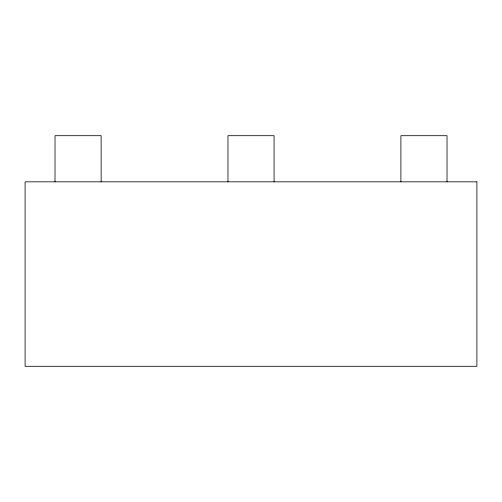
<?xml version="1.0" encoding="UTF-8"?>
<svg xmlns="http://www.w3.org/2000/svg" width="502" height="502" viewBox="0 0 502 502"><rect width="100%" height="100%" fill="white"/><g stroke="black" fill="none" stroke-linecap="round" stroke-linejoin="round"><path stroke-width="0.75" d="M447.025 181.824L447.025 135.703L400.903 135.703L400.903 181.824M274.079 181.824L274.079 135.703L227.964 135.703L227.964 181.824M101.14 181.824L101.14 135.703L55.019 135.703L55.019 181.824M476.9 181.824L25.1 181.824L25.1 366.297L476.9 366.297L476.9 181.824"/></g></svg>
